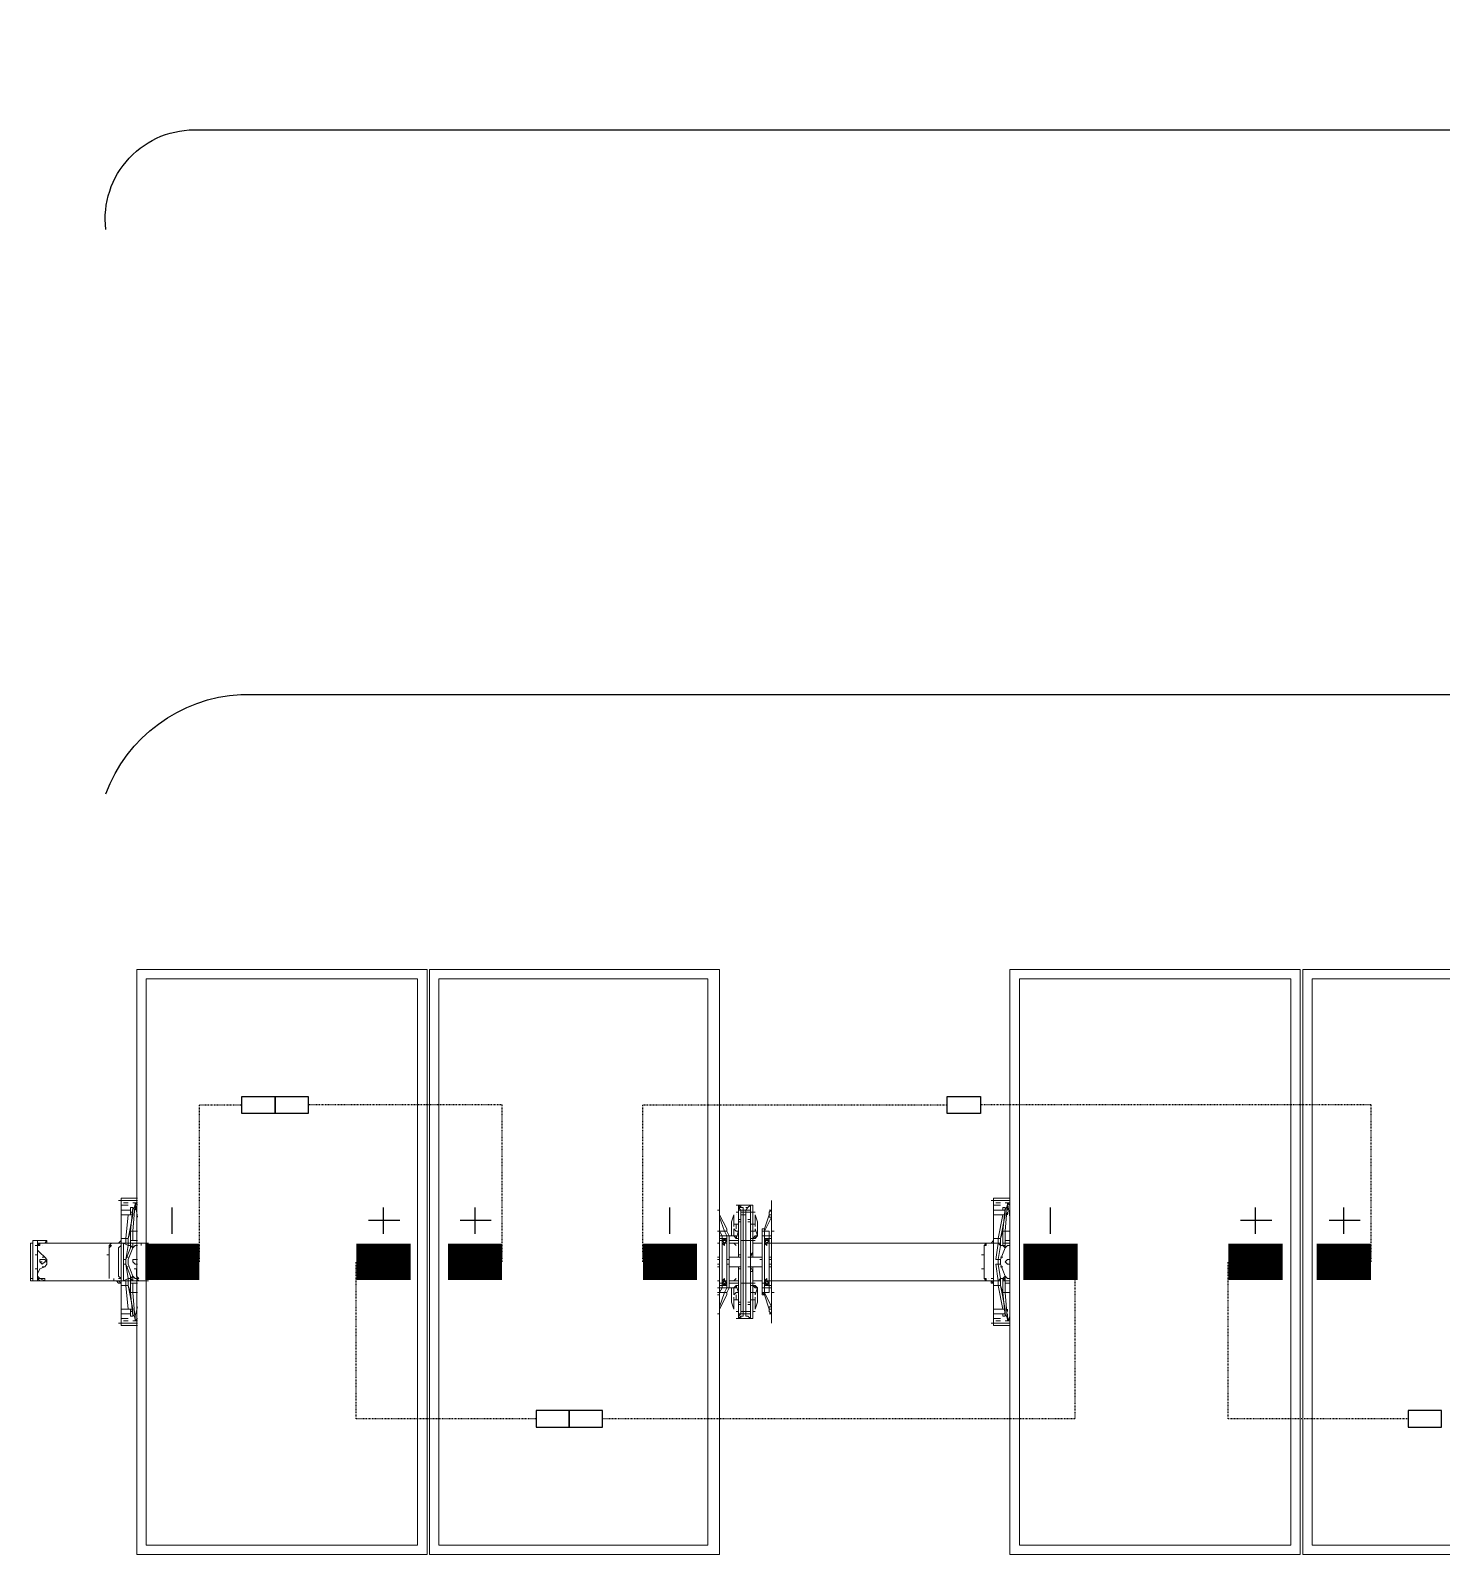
# Model space of a CAD drawing. Header units: feet. Extents: x -13743 to 68376, y -48 to 67763.
# Drawn here: x 2192.8 to 2386.4, y 1080.2 to 1289.3 of the extents above; entities that cross this region are included whole.
import ezdxf

# ---------------------------------------------------------------- set-up
doc = ezdxf.new("R2010")
doc.units = ezdxf.units.FT
doc.header["$MEASUREMENT"] = 0
doc.linetypes.add('HIDDEN', pattern=[0.375, 0.25, -0.125])
for name, color, linetype in [('E-HARN-COMP', 8, 'Continuous'), ('E-TRNK-CABL-NEG', 6, 'HIDDEN'), ('E-TRUNK-CABLE-POS', 6, 'HIDDEN'), ('G-ANNO-TEXT', 1, 'Continuous'), ('Polarity-Text', 7, 'Continuous')]:
    doc.layers.add(name, color=color, linetype=linetype)

# ---------------------------------------------------------------- blocks, each defined once
blk = doc.blocks.new('A$Ccdbb2b2c')
at = {"lineweight": 5}
for points in [[(11.9978, 0.4133), (12.2028, 0.4133), (12.2028, 0), (12.4078, 0), (12.4078, 0.4133), (12.2028, 0.4133), (12.2028, 0), (11.9978, 0)], [(12.6145, 0.4133), (12.6145, 0), (12.4095, 0), (12.4095, 0.4133)], [(13.0245, 0.4133), (13.0245, 0), (12.8195, 0), (12.8195, 0.4133)], [(13.2311, 0.4133), (13.2311, 0), (13.0261, 0), (13.0261, 0.4133)], [(12.4012, 0.4067), (12.2112, 0.4067), (12.2112, 0.0067), (12.4012, 0.0067)], [(12.4162, 0.4067), (12.4162, 0.0067), (12.6078, 0.0067), (12.6078, 0.4067)], [(12.8278, 0.4067), (12.8278, 0.0067), (13.0178, 0.0067), (13.0178, 0.4067)], [(13.0328, 0.4067), (13.0328, 0.0067), (13.2245, 0.0067), (13.2245, 0.4067)], [(12.7878, 0.2283), (12.7828, 0.2383), (12.7845, 0.2383), (12.7845, 0.24), (12.7878, 0.23)], [(12.7961, 0.235), (12.7961, 0.2433)], [(12.8011, 0.2433), (12.7995, 0.2433)], [(12.8061, 0.2417), (12.8078, 0.2417)], [(12.8078, 0.23), (12.8078, 0.2333), (12.8061, 0.2333), (12.8061, 0.2417), (12.8078, 0.2417), (12.8061, 0.2417), (12.8061, 0.2333), (12.8095, 0.2333), (12.8095, 0.24), (12.8095, 0.2333), (12.8061, 0.2333), (12.8078, 0.2333)], [(12.8095, 0.24), (12.8111, 0.235), (12.8111, 0.225), (12.8095, 0.225), (12.8095, 0.2267), (12.8095, 0.225), (12.8111, 0.225), (12.8111, 0.235)], [(12.8211, 0.2433), (12.8195, 0.2433)], [(12.7828, 0.2283), (12.7811, 0.2283), (12.7828, 0.2283), (12.7828, 0.23)], [(12.7878, 0.225), (12.7895, 0.225), (12.7895, 0.2283), (12.7895, 0.23), (12.7878, 0.23), (12.7895, 0.23), (12.7895, 0.2283), (12.7878, 0.2283), (12.7878, 0.225), (12.7845, 0.225), (12.7845, 0.2283), (12.7878, 0.2283), (12.7845, 0.2283), (12.7845, 0.225), (12.7828, 0.225), (12.7828, 0.2233), (12.7828, 0.19), (12.7845, 0.19), (12.7845, 0.1883), (12.7845, 0.185), (12.7878, 0.185), (12.7828, 0.175), (12.7845, 0.175), (12.7845, 0.1733), (12.7878, 0.1833), (12.7878, 0.185), (12.7845, 0.185), (12.7845, 0.1883), (12.7828, 0.1883), (12.7828, 0.1867), (12.7828, 0.1883), (12.7878, 0.1883), (12.7878, 0.185), (12.7828, 0.175), (12.7845, 0.175), (12.7845, 0.1733), (12.7878, 0.1833), (12.7878, 0.185), (12.7878, 0.1883), (12.7845, 0.1883), (12.7845, 0.19), (12.7828, 0.19), (12.7828, 0.1883), (12.7828, 0.19), (12.7828, 0.2233), (12.7845, 0.2233), (12.7845, 0.2217), (12.7861, 0.2217), (12.7878, 0.2217), (12.7861, 0.2217), (12.7878, 0.2217), (12.7861, 0.2217), (12.7878, 0.2217), (12.7861, 0.2217), (12.7878, 0.2217), (12.7861, 0.2217), (12.7861, 0.2233), (12.7878, 0.2217), (12.7878, 0.22), (12.7878, 0.1933), (12.7878, 0.1917), (12.7861, 0.1917), (12.7878, 0.1917), (12.7878, 0.1883), (12.7895, 0.1883), (12.7895, 0.225)], [(12.7961, 0.2283), (12.7961, 0.2233), (12.7978, 0.2233), (12.7961, 0.2233), (12.7945, 0.225), (12.7961, 0.2233), (12.7961, 0.225), (12.7961, 0.2233), (12.7945, 0.2233), (12.7945, 0.225), (12.7928, 0.225), (12.7945, 0.2233), (12.7928, 0.225), (12.7928, 0.235), (12.7928, 0.225), (12.7945, 0.2233), (12.7928, 0.225), (12.7945, 0.23), (12.7945, 0.2283), (12.7961, 0.2283), (12.7978, 0.2283), (12.7961, 0.2283), (12.7945, 0.2283), (12.7945, 0.23), (12.7928, 0.225), (12.7945, 0.225), (12.7945, 0.2233), (12.7961, 0.2233)], [(12.7945, 0.2333), (12.7945, 0.2317)], [(12.7995, 0.235), (12.7978, 0.235)], [(12.8095, 0.23), (12.8095, 0.225), (12.8078, 0.225), (12.8078, 0.2233), (12.8061, 0.2283), (12.8078, 0.2283)], [(12.8078, 0.2283), (12.8061, 0.2283), (12.8078, 0.2233), (12.8078, 0.225), (12.8095, 0.225), (12.8095, 0.23), (12.8078, 0.2283), (12.8061, 0.2283)], [(12.8095, 0.2317), (12.8095, 0.2333)], [(12.8111, 0.225), (12.8111, 0.235)], [(12.8211, 0.2283), (12.8195, 0.2283), (12.8195, 0.23), (12.8195, 0.2283)], [(12.6212, 0.2183), (12.6195, 0.2183)], [(12.6262, 0.22), (12.6295, 0.22), (12.6278, 0.22), (12.6262, 0.2217), (12.6278, 0.22)], [(12.6312, 0.22), (12.6278, 0.22), (12.6295, 0.22)], [(12.7861, 0.2233), (12.7845, 0.2217), (12.7861, 0.22), (12.7878, 0.2217)], [(12.7861, 0.2233), (12.7845, 0.2233), (12.7845, 0.2217), (12.7845, 0.22), (12.7861, 0.22), (12.7878, 0.22), (12.7878, 0.2217), (12.7878, 0.2233)], [(12.7861, 0.2233), (12.7845, 0.2217), (12.7861, 0.22), (12.7878, 0.2217)], [(12.7861, 0.2233), (12.7845, 0.2233), (12.7845, 0.2217), (12.7845, 0.22), (12.7861, 0.22), (12.7878, 0.22), (12.7878, 0.2217), (12.7878, 0.2233)], [(12.7861, 0.22), (12.7845, 0.22), (12.7845, 0.2217), (12.7845, 0.22), (12.7861, 0.22), (12.7861, 0.2183), (12.7878, 0.22), (12.7861, 0.2183)], [(12.7878, 0.2217), (12.7861, 0.2217)], [(12.7961, 0.22), (12.7895, 0.22)], [(12.7961, 0.2217), (12.7945, 0.2217)], [(12.7961, 0.2217), (12.7945, 0.2217)], [(12.8061, 0.2233), (12.8078, 0.2233), (12.8095, 0.225), (12.8078, 0.2233)], [(12.8095, 0.2217), (12.8078, 0.2217), (12.8061, 0.2217), (12.8128, 0.2217)], [(12.8095, 0.2217), (12.8078, 0.2217), (12.8061, 0.2217), (12.8128, 0.2217)], [(12.8128, 0.22), (12.8061, 0.22)], [(12.8095, 0.225), (12.8078, 0.2233), (12.8078, 0.225), (12.8078, 0.2233), (12.8095, 0.225), (12.8078, 0.2233)], [(12.8078, 0.2183), (12.8095, 0.22)], [(12.8161, 0.2233), (12.8145, 0.2217), (12.8161, 0.22), (12.8178, 0.2217)], [(12.8161, 0.2233), (12.8145, 0.2217), (12.8161, 0.22), (12.8178, 0.2217)], [(12.8161, 0.22), (12.8178, 0.22), (12.8178, 0.2217), (12.8178, 0.2233), (12.8161, 0.2233), (12.8145, 0.2233), (12.8145, 0.2217), (12.8145, 0.22)], [(12.8145, 0.22), (12.8145, 0.1933)], [(12.8178, 0.2233), (12.8178, 0.2217), (12.8178, 0.22), (12.8161, 0.2183), (12.8161, 0.22), (12.8161, 0.2183), (12.8178, 0.22), (12.8178, 0.1933), (12.8178, 0.1917), (12.8161, 0.19), (12.8161, 0.1917), (12.8178, 0.1917), (12.8178, 0.19), (12.8195, 0.19), (12.8195, 0.2233)], [(12.8178, 0.2217), (12.8161, 0.2217)], [(12.8178, 0.2217), (12.8161, 0.2217)], [(12.8195, 0.2233), (12.8195, 0.225)], [(12.8211, 0.22), (12.8195, 0.22)], [(13.2372, 0.2183), (13.2355, 0.2183)], [(13.2389, 0.2233), (13.2372, 0.2233), (13.2372, 0.22), (13.2389, 0.22)], [(13.3011, 0.2183), (13.2995, 0.2183), (13.2995, 0.22), (13.2995, 0.2183)], [(12.6245, 0.205), (12.6228, 0.1933), (12.6212, 0.195), (12.6228, 0.205)], [(12.7845, 0.21), (12.7828, 0.21)], [(12.7845, 0.2083), (12.7828, 0.2083)], [(12.7845, 0.205), (12.7828, 0.205)], [(12.7995, 0.21), (12.7978, 0.21), (12.7978, 0.2117), (12.7978, 0.21), (12.7995, 0.21), (12.7978, 0.21), (12.7995, 0.21), (12.7978, 0.21), (12.7995, 0.21), (12.7978, 0.21), (12.7995, 0.21), (12.7978, 0.21), (12.7995, 0.21), (12.7978, 0.21)], [(12.8061, 0.21), (12.8045, 0.21)], [(12.8078, 0.21), (12.8061, 0.21)], [(12.8078, 0.21), (12.8061, 0.21)], [(12.8211, 0.21), (12.8195, 0.21)], [(12.8211, 0.2083), (12.8195, 0.2083)], [(12.8211, 0.205), (12.8195, 0.205)], [(13.2405, 0.205), (13.2405, 0.1933), (13.2372, 0.195), (13.2389, 0.205)], [(13.2995, 0.2067), (13.2995, 0.2083), (13.2961, 0.2083), (13.2945, 0.2067), (13.2961, 0.2067), (13.2978, 0.205)], [(13.2995, 0.2067), (13.2978, 0.2067)], [(12.7845, 0.2033), (12.7828, 0.2033)], [(12.7961, 0.2), (12.7978, 0.2), (12.7978, 0.2017), (12.7978, 0.2), (12.7961, 0.2), (12.7978, 0.2033), (12.7895, 0.2033), (12.7978, 0.2033)], [(12.7961, 0.2), (12.7961, 0.2033), (12.7978, 0.2033), (12.7961, 0.2033), (12.7961, 0.2), (12.7961, 0.1783), (12.7961, 0.17), (12.7961, 0.1783)], [(12.7995, 0.2033), (12.7978, 0.2033), (12.7995, 0.2033), (12.7978, 0.2033), (12.7995, 0.2033), (12.7978, 0.2033), (12.7995, 0.2033), (12.7978, 0.2033), (12.7978, 0.1767), (12.7995, 0.1767), (12.7978, 0.1767), (12.7978, 0.2017), (12.7978, 0.2033)], [(12.7995, 0.2033), (12.7978, 0.2033)], [(12.7995, 0.2033), (12.7978, 0.2033)], [(12.8061, 0.2), (12.8061, 0.2033)], [(12.8095, 0.1933), (12.8078, 0.195)], [(12.8161, 0.1933), (12.8161, 0.195), (12.8178, 0.1933), (12.8161, 0.195), (12.8161, 0.1933), (12.8145, 0.1933), (12.8145, 0.1917), (12.8145, 0.1933)], [(12.8211, 0.2033), (12.8195, 0.2033)], [(12.6295, 0.1933), (12.6262, 0.1933), (12.6278, 0.1933), (12.6295, 0.1933), (12.6278, 0.1933)], [(12.7811, 0.185), (12.7828, 0.185), (12.7828, 0.1833), (12.7828, 0.185)], [(12.7861, 0.1933), (12.7845, 0.1933), (12.7845, 0.1917), (12.7845, 0.19), (12.7861, 0.19), (12.7878, 0.19), (12.7878, 0.1917), (12.7878, 0.1933)], [(12.7861, 0.1933), (12.7845, 0.1917), (12.7861, 0.19), (12.7878, 0.1917)], [(12.7861, 0.1933), (12.7845, 0.1917), (12.7861, 0.19), (12.7878, 0.1917)], [(12.7861, 0.1933), (12.7845, 0.1933), (12.7845, 0.1917), (12.7845, 0.19), (12.7861, 0.19), (12.7878, 0.19), (12.7878, 0.1917), (12.7878, 0.1933)], [(12.7878, 0.1917), (12.7861, 0.1917)], [(12.7878, 0.1917), (12.7861, 0.1917)], [(12.7895, 0.1933), (12.7961, 0.1933)], [(12.7945, 0.1833), (12.7928, 0.1883), (12.7945, 0.1883), (12.7945, 0.19), (12.7961, 0.19), (12.7961, 0.185), (12.7945, 0.185)], [(12.7978, 0.185), (12.7961, 0.185), (12.7961, 0.19), (12.7945, 0.19), (12.7945, 0.1883), (12.7928, 0.1883), (12.7945, 0.1833), (12.7945, 0.185), (12.7961, 0.185)], [(12.7945, 0.1817), (12.7945, 0.18), (12.7945, 0.1733), (12.7928, 0.1783), (12.7928, 0.1883), (12.7928, 0.1867), (12.7928, 0.1883), (12.7928, 0.1783), (12.7945, 0.1733), (12.7945, 0.18), (12.7961, 0.18), (12.7961, 0.1833), (12.7961, 0.18), (12.7961, 0.1717), (12.7945, 0.1717), (12.7961, 0.1717), (12.7961, 0.18), (12.7945, 0.18)], [(12.7961, 0.1917), (12.7945, 0.1917)], [(12.7945, 0.1883), (12.7961, 0.19), (12.7961, 0.1883), (12.7961, 0.19)], [(12.7978, 0.1917), (12.7961, 0.1917)], [(12.7978, 0.19), (12.7961, 0.19)], [(12.8011, 0.1717), (12.8011, 0.1917), (12.7978, 0.1917), (12.7978, 0.1717)], [(12.8061, 0.1933), (12.8128, 0.1933)], [(12.8095, 0.1917), (12.8128, 0.1917), (12.8061, 0.1917), (12.8078, 0.1917)], [(12.8061, 0.1917), (12.8078, 0.1917), (12.8095, 0.1917), (12.8128, 0.1917)], [(12.8095, 0.1833), (12.8078, 0.185), (12.8061, 0.185), (12.8078, 0.19), (12.8061, 0.19), (12.8078, 0.19), (12.8061, 0.185), (12.8078, 0.185), (12.8061, 0.185), (12.8078, 0.185), (12.8095, 0.1833), (12.8095, 0.1883), (12.8078, 0.1883), (12.8078, 0.19), (12.8095, 0.1883), (12.8078, 0.19), (12.8078, 0.1883), (12.8095, 0.1883), (12.8078, 0.19), (12.8095, 0.1883), (12.8078, 0.19), (12.8095, 0.1883)], [(12.8095, 0.1733), (12.8111, 0.1783), (12.8111, 0.1883), (12.8128, 0.1883), (12.8111, 0.1883), (12.8111, 0.1783), (12.8095, 0.1733), (12.8095, 0.18), (12.8061, 0.18), (12.8078, 0.18), (12.8078, 0.1833), (12.8078, 0.18), (12.8061, 0.18), (12.8095, 0.18), (12.8095, 0.1817), (12.8095, 0.18)], [(12.8095, 0.1917), (12.8078, 0.1917)], [(12.8078, 0.1883), (12.8078, 0.19)], [(12.8095, 0.1867), (12.8095, 0.1883), (12.8111, 0.1883), (12.8111, 0.1783), (12.8111, 0.1883), (12.8095, 0.1883)], [(12.8161, 0.1933), (12.8145, 0.1917), (12.8161, 0.19), (12.8178, 0.1917)], [(12.8161, 0.19), (12.8178, 0.19), (12.8178, 0.1917), (12.8178, 0.1933), (12.8161, 0.1933), (12.8145, 0.1933), (12.8145, 0.1917), (12.8145, 0.19)], [(12.8161, 0.19), (12.8178, 0.19), (12.8178, 0.1917), (12.8178, 0.1933), (12.8161, 0.1933), (12.8145, 0.1933), (12.8145, 0.1917), (12.8145, 0.19)], [(12.8161, 0.1933), (12.8145, 0.1917), (12.8161, 0.19), (12.8178, 0.1917)], [(12.8178, 0.1917), (12.8161, 0.1917)], [(12.8211, 0.1933), (12.8195, 0.1933)], [(12.8195, 0.1883), (12.8195, 0.19), (12.8195, 0.1883), (12.8211, 0.1883)], [(12.7978, 0.18), (12.7961, 0.18)], [(12.7961, 0.17), (12.7961, 0.1783)], [(12.7995, 0.1783), (12.7978, 0.1783)], [(12.8061, 0.18), (12.8061, 0.1717), (12.8078, 0.1717), (12.8061, 0.1717)], [(12.7978, 0.1683), (12.7978, 0.1667), (12.7961, 0.1667), (12.7961, 0.1683), (12.7961, 0.17), (12.7961, 0.1683), (12.7961, 0.1667), (12.7978, 0.1667), (12.7978, 0.1683), (12.7978, 0.1717)], [(12.8011, 0.1683), (12.7995, 0.1683)], [(12.8011, 0.1683), (12.7995, 0.1683)], [(12.8028, 0.1683), (12.8045, 0.1683)], [(12.8061, 0.17), (12.8045, 0.17)]]:
    blk.add_lwpolyline(points, close=True, dxfattribs=at)
for points in [[(12.6145, 0.25), (12.6262, 0.25), (12.6262, 0.2517), (12.6145, 0.2517)], [(12.6145, 0.2467), (12.6162, 0.2483), (12.6178, 0.2483)], [(12.6145, 0.2483), (12.6162, 0.2483), (12.6178, 0.2283), (12.6195, 0.2283), (12.6178, 0.245)], [(12.6145, 0.2383), (12.6162, 0.2483)], [(12.6195, 0.2433), (12.6178, 0.2433), (12.6178, 0.2417), (12.6178, 0.245), (12.6195, 0.245), (12.6195, 0.2433), (12.6262, 0.2433), (12.6262, 0.25), (12.6278, 0.25)], [(12.6245, 0.2483), (12.6212, 0.2483)], [(12.7828, 0.25), (12.7828, 0.2433), (12.7845, 0.2433), (12.7828, 0.2433), (12.7845, 0.2417), (12.7845, 0.24), (12.7828, 0.24), (12.7845, 0.24), (12.7845, 0.2417), (12.7828, 0.2433), (12.7828, 0.25), (12.7828, 0.1633), (12.7828, 0.17), (12.7845, 0.1717), (12.7845, 0.1733), (12.7828, 0.1733), (12.7845, 0.1733), (12.7845, 0.1717), (12.7828, 0.17), (12.7845, 0.17), (12.7828, 0.17), (12.7828, 0.1633)], [(12.8178, 0.2217), (12.8178, 0.2233), (12.8178, 0.225), (12.8145, 0.225), (12.8161, 0.2283), (12.8195, 0.2283), (12.8178, 0.225), (12.8195, 0.225), (12.8195, 0.2267), (12.8195, 0.225), (12.8178, 0.225), (12.8195, 0.2283), (12.8161, 0.2283), (12.8195, 0.2383), (12.8195, 0.24), (12.8195, 0.2417), (12.8195, 0.2433), (12.8195, 0.25), (12.8195, 0.2417), (12.8195, 0.24), (12.8145, 0.23), (12.8145, 0.2283), (12.8161, 0.2283), (12.8145, 0.2283), (12.8145, 0.23), (12.8195, 0.24), (12.8195, 0.2383), (12.8161, 0.2283), (12.8145, 0.2283), (12.8145, 0.23), (12.8145, 0.2283), (12.8128, 0.225), (12.8145, 0.225), (12.8145, 0.2217), (12.8145, 0.225), (12.8128, 0.225), (12.8128, 0.1883), (12.8145, 0.1883), (12.8128, 0.1883), (12.8145, 0.185), (12.8128, 0.1883), (12.8145, 0.1883), (12.8128, 0.1883), (12.8128, 0.225), (12.8111, 0.225), (12.8128, 0.225), (12.8145, 0.225), (12.8128, 0.225), (12.8145, 0.2283), (12.8161, 0.2283), (12.8145, 0.225), (12.8178, 0.225), (12.8178, 0.2233), (12.8195, 0.2233), (12.8195, 0.19), (12.8178, 0.19), (12.8178, 0.1883), (12.8195, 0.1883), (12.8195, 0.1867), (12.8195, 0.1883), (12.8178, 0.1883), (12.8178, 0.19), (12.8178, 0.1917), (12.8195, 0.1917), (12.8178, 0.1917), (12.8178, 0.1933), (12.8178, 0.22), (12.8178, 0.2217), (12.8195, 0.2217)], [(12.8195, 0.1633), (12.8195, 0.17), (12.8211, 0.17), (12.8195, 0.17), (12.8195, 0.1717), (12.8195, 0.1733), (12.8195, 0.175), (12.8161, 0.185), (12.8195, 0.185), (12.8178, 0.1883), (12.8145, 0.1883), (12.8161, 0.185), (12.8145, 0.185), (12.8145, 0.1833), (12.8195, 0.1733), (12.8145, 0.1833), (12.8145, 0.185), (12.8161, 0.185), (12.8145, 0.185), (12.8145, 0.1833), (12.8145, 0.185), (12.8161, 0.185), (12.8145, 0.1883), (12.8178, 0.1883), (12.8195, 0.185), (12.8161, 0.185), (12.8195, 0.175), (12.8195, 0.1733), (12.8195, 0.1717), (12.8195, 0.17), (12.8195, 0.1633), (12.8195, 0.25)], [(13.2305, 0.25), (13.2422, 0.25), (13.2422, 0.2517), (13.2305, 0.2517)], [(13.2305, 0.2467), (13.2322, 0.2483), (13.2339, 0.2483)], [(13.2305, 0.2483), (13.2322, 0.2483), (13.2339, 0.2283), (13.2355, 0.2283), (13.2339, 0.245)], [(13.2305, 0.2383), (13.2322, 0.2483)], [(13.2355, 0.24), (13.2355, 0.2433), (13.2355, 0.2417), (13.2339, 0.2417), (13.2339, 0.245), (13.2355, 0.245), (13.2355, 0.2433), (13.2422, 0.2433), (13.2422, 0.25), (13.2439, 0.25)], [(13.2405, 0.2483), (13.2372, 0.2483)], [(12.6262, 0.2433), (12.6262, 0.24), (12.6195, 0.24), (12.6178, 0.24), (12.6178, 0.2433), (12.6162, 0.2467), (12.6162, 0.2433)], [(12.6162, 0.24), (12.6162, 0.2417)], [(12.6178, 0.24), (12.6212, 0.2233), (12.6228, 0.2233), (12.6195, 0.24)], [(12.6262, 0.24), (12.6262, 0.2233), (12.6228, 0.2233), (12.6228, 0.22), (12.6212, 0.22), (12.6212, 0.2233), (12.6228, 0.2233), (12.6212, 0.2233), (12.6195, 0.2283), (12.6195, 0.2183), (12.6212, 0.2183), (12.6228, 0.2083), (12.6212, 0.2083), (12.6212, 0.205), (12.6228, 0.205), (12.6228, 0.2083), (12.6245, 0.2083), (12.6228, 0.22)], [(12.6228, 0.2467), (12.6212, 0.2467), (12.6245, 0.2467), (12.6262, 0.2467)], [(12.7828, 0.2383), (12.7845, 0.2383), (12.7845, 0.24), (12.7878, 0.23), (12.7878, 0.2283), (12.7878, 0.225), (12.7845, 0.225), (12.7828, 0.225), (12.7828, 0.2267), (12.7828, 0.225), (12.7828, 0.2233), (12.7845, 0.2233), (12.7845, 0.225), (12.7845, 0.2233)], [(12.7861, 0.1917), (12.7845, 0.1917), (12.7845, 0.1933), (12.7861, 0.1933), (12.7861, 0.195), (12.7878, 0.1933), (12.7878, 0.22), (12.7878, 0.2217), (12.7861, 0.2233), (12.7861, 0.2217), (12.7878, 0.2217), (12.7878, 0.225), (12.7895, 0.225), (12.7895, 0.2283), (12.7878, 0.2283), (12.7828, 0.2383)], [(12.7845, 0.2433), (12.7845, 0.2433)], [(12.7845, 0.2433), (12.7845, 0.2433)], [(12.7845, 0.24), (12.7845, 0.24)], [(12.7845, 0.24), (12.7845, 0.24)], [(12.7978, 0.21), (12.7961, 0.21), (12.7978, 0.21), (12.7995, 0.21), (12.7978, 0.21), (12.7961, 0.21), (12.7961, 0.2133), (12.7978, 0.21), (12.7895, 0.21), (12.7978, 0.21), (12.7961, 0.2133), (12.7961, 0.235), (12.7961, 0.2433), (12.7961, 0.235), (12.7961, 0.2133), (12.7978, 0.2117), (12.7978, 0.2367), (12.7995, 0.2367), (12.7978, 0.2367), (12.7978, 0.2117), (12.7961, 0.2133), (12.7961, 0.21)], [(12.7978, 0.2433), (12.7995, 0.2433), (12.8011, 0.2433), (12.7995, 0.2433), (12.7978, 0.2433), (12.7995, 0.2433), (12.7978, 0.2433), (12.7995, 0.2433), (12.7978, 0.2433), (12.7978, 0.2417), (12.7961, 0.2417), (12.7945, 0.2417), (12.7961, 0.2417), (12.7961, 0.2333), (12.7945, 0.2333), (12.7945, 0.24), (12.7928, 0.235), (12.7928, 0.225), (12.7928, 0.2267), (12.7928, 0.225), (12.7928, 0.235), (12.7945, 0.24), (12.7945, 0.2333), (12.7961, 0.2333), (12.7978, 0.2333), (12.7961, 0.2333), (12.7961, 0.23), (12.7961, 0.2333), (12.7961, 0.2417), (12.7978, 0.2417), (12.7978, 0.245), (12.7978, 0.2467), (12.7961, 0.2467), (12.7961, 0.245), (12.7961, 0.2433), (12.7961, 0.245), (12.7961, 0.2467), (12.7978, 0.2467), (12.7978, 0.245), (12.7978, 0.2433), (12.7978, 0.245), (12.7978, 0.2467), (12.8045, 0.2467), (12.8045, 0.245), (12.8028, 0.245), (12.8045, 0.245), (12.8028, 0.245), (12.8028, 0.2433), (12.8045, 0.2433), (12.8061, 0.2433), (12.8045, 0.2433), (12.8061, 0.2433), (12.8061, 0.235), (12.8061, 0.2133), (12.8061, 0.21), (12.8061, 0.2133), (12.8061, 0.2117), (12.8045, 0.2117), (12.8045, 0.21), (12.8128, 0.21), (12.8045, 0.21), (12.8061, 0.21), (12.8078, 0.21), (12.8061, 0.21), (12.8061, 0.2133), (12.8061, 0.2117), (12.8045, 0.2117), (12.8045, 0.2367), (12.8061, 0.2367), (12.8045, 0.2367), (12.8045, 0.21), (12.8061, 0.21), (12.8078, 0.21), (12.8061, 0.21), (12.8078, 0.21), (12.8061, 0.21), (12.8061, 0.2133), (12.8061, 0.235), (12.8045, 0.235), (12.8061, 0.235), (12.8061, 0.2433), (12.8045, 0.2433), (12.8028, 0.2433), (12.8011, 0.2433), (12.7995, 0.245), (12.8011, 0.245), (12.7995, 0.245), (12.8011, 0.2433), (12.8011, 0.2417), (12.8028, 0.2417), (12.8028, 0.2217), (12.8011, 0.2217), (12.8011, 0.1917), (12.8028, 0.1917), (12.8011, 0.1917), (12.7978, 0.1917), (12.7978, 0.2217), (12.7961, 0.2217), (12.7978, 0.2217), (12.7961, 0.2217), (12.7978, 0.2217), (12.7961, 0.2217), (12.7978, 0.2217), (12.7978, 0.2417), (12.8011, 0.2417), (12.8011, 0.2217)], [(12.8061, 0.2433), (12.8045, 0.2433), (12.8061, 0.2433), (12.8061, 0.245), (12.8045, 0.245), (12.8061, 0.2467), (12.8045, 0.2467), (12.7978, 0.2467), (12.7995, 0.2467)], [(12.8061, 0.2433), (12.8061, 0.245), (12.8061, 0.2433), (12.8045, 0.2433), (12.8028, 0.2433), (12.8028, 0.2417), (12.8028, 0.2217), (12.8011, 0.2217), (12.8011, 0.24), (12.8011, 0.2433), (12.8028, 0.2433), (12.8045, 0.2433), (12.8028, 0.2433), (12.8011, 0.2433), (12.8028, 0.2433), (12.8045, 0.2433), (12.8061, 0.2433), (12.8045, 0.2433), (12.8061, 0.2433), (12.8061, 0.235), (12.8061, 0.2433), (12.8061, 0.245), (12.8061, 0.2467), (12.8045, 0.245), (12.8028, 0.245), (12.8028, 0.2417), (12.8011, 0.2417), (12.8011, 0.2433), (12.7995, 0.245), (12.8011, 0.245), (12.7995, 0.245), (12.7978, 0.2467), (12.7995, 0.2467), (12.7978, 0.2467), (12.7995, 0.2467), (12.7978, 0.2467), (12.7995, 0.245), (12.8011, 0.2433), (12.8028, 0.2433), (12.8011, 0.2433), (12.8028, 0.2433), (12.8028, 0.245), (12.8045, 0.245), (12.8028, 0.245), (12.8045, 0.245), (12.8045, 0.2467), (12.8061, 0.2467), (12.8045, 0.245), (12.8061, 0.245), (12.8045, 0.2433), (12.8045, 0.2417), (12.8045, 0.2433), (12.8061, 0.245), (12.8061, 0.2467), (12.8078, 0.2467), (12.8061, 0.2467), (12.8045, 0.245), (12.8028, 0.245), (12.8028, 0.2433)], [(12.7978, 0.2467), (12.7978, 0.2467)], [(12.7978, 0.2467), (12.7978, 0.245), (12.7978, 0.2433), (12.7995, 0.2433)], [(12.7978, 0.2467), (12.7978, 0.2467)], [(12.8011, 0.2433), (12.8011, 0.24), (12.8028, 0.24), (12.8011, 0.24), (12.8011, 0.2217), (12.7978, 0.2217), (12.7978, 0.2417), (12.8011, 0.2417), (12.8011, 0.2217), (12.8028, 0.2217), (12.8045, 0.2217), (12.8045, 0.1917), (12.8045, 0.1717), (12.8028, 0.1717), (12.8028, 0.1917), (12.8028, 0.1717), (12.8045, 0.1717), (12.8045, 0.1917), (12.8028, 0.1917), (12.8028, 0.2217)], [(12.7995, 0.245), (12.8011, 0.245)], [(12.7995, 0.245), (12.8011, 0.245)], [(12.8045, 0.2217), (12.8045, 0.2417), (12.8028, 0.2417)], [(12.8045, 0.2217), (12.8045, 0.2417), (12.8028, 0.2417)], [(12.8028, 0.24), (12.8045, 0.24)], [(12.8028, 0.24), (12.8045, 0.24)], [(12.8045, 0.2467), (12.8045, 0.2467)], [(12.8045, 0.2467), (12.8045, 0.2467)], [(12.8078, 0.24), (12.8078, 0.24)], [(12.8078, 0.24), (12.8078, 0.24)], [(12.8195, 0.2433), (12.8195, 0.2433)], [(12.8195, 0.24), (12.8195, 0.24)], [(12.8195, 0.24), (12.8195, 0.24)], [(13.2339, 0.2433), (13.2322, 0.2467), (13.2322, 0.2433)], [(13.2339, 0.2417), (13.2339, 0.24), (13.2372, 0.24), (13.2422, 0.24), (13.2422, 0.2433)], [(13.2339, 0.24), (13.2372, 0.2233), (13.2389, 0.2233), (13.2372, 0.24)], [(13.2422, 0.24), (13.2422, 0.2233), (13.2389, 0.2233), (13.2372, 0.2233), (13.2355, 0.2283), (13.2355, 0.2183), (13.2372, 0.2183), (13.2389, 0.2083), (13.2405, 0.2083)], [(13.2389, 0.2467), (13.2372, 0.2467), (13.2405, 0.2467), (13.2422, 0.2467)], [(12.6145, 0.2283), (12.6178, 0.2283), (12.6178, 0.2183), (12.6195, 0.2183), (12.6178, 0.2167), (12.6212, 0.2083), (12.6212, 0.205), (12.6178, 0.1967), (12.6195, 0.195), (12.6212, 0.195)], [(12.7945, 0.235), (12.7945, 0.235)], [(12.7945, 0.235), (12.7945, 0.235)], [(12.8095, 0.235), (12.8095, 0.235)], [(12.8095, 0.235), (12.8095, 0.235)], [(13.2355, 0.2167), (13.2355, 0.2183), (13.2355, 0.2217), (13.2339, 0.2217), (13.2339, 0.2283), (13.2305, 0.2283)], [(12.6178, 0.2217), (12.6145, 0.2217)], [(12.6145, 0.22), (12.6178, 0.22), (12.6195, 0.22)], [(12.6178, 0.1967), (12.6178, 0.195), (12.6195, 0.195), (12.6178, 0.195), (12.6195, 0.195), (12.6178, 0.1933), (12.6178, 0.1967), (12.6212, 0.205), (12.6212, 0.2083), (12.6178, 0.2167), (12.6178, 0.2183), (12.6195, 0.2183), (12.6178, 0.2183), (12.6178, 0.2167), (12.6162, 0.2183), (12.6145, 0.2183)], [(12.6178, 0.22), (12.6178, 0.2167)], [(12.6195, 0.2183), (12.6178, 0.2183), (12.6195, 0.2183)], [(12.6212, 0.22), (12.6212, 0.2183), (12.6228, 0.22), (12.6262, 0.22), (12.6262, 0.2233)], [(12.6278, 0.195), (12.6262, 0.195), (12.6262, 0.2183), (12.6262, 0.22), (12.6262, 0.2217)], [(12.7845, 0.22), (12.7845, 0.1933), (12.7828, 0.1933), (12.6328, 0.1933), (12.6278, 0.1933), (12.6295, 0.1933), (12.6312, 0.1933), (12.6295, 0.1933), (12.6278, 0.1933), (12.6262, 0.1917), (12.6278, 0.1917), (12.6278, 0.1933), (12.6312, 0.1933)], [(12.6262, 0.2183), (12.6262, 0.1933), (12.6262, 0.19)], [(12.7845, 0.1933), (12.7845, 0.22), (12.7828, 0.22), (12.6312, 0.22), (12.6295, 0.22), (12.6312, 0.22), (12.6328, 0.2183), (12.6328, 0.2167), (12.6328, 0.2183), (12.6312, 0.2183), (12.6328, 0.2183), (12.6312, 0.2183), (12.6312, 0.22), (12.6295, 0.22), (12.6278, 0.22), (12.6328, 0.22)], [(12.6295, 0.22), (12.6278, 0.22)], [(12.6295, 0.2183), (12.6295, 0.2183)], [(12.6328, 0.2117), (12.6328, 0.2167), (12.6328, 0.1967), (12.6328, 0.195), (12.6312, 0.1933), (12.6295, 0.1933), (12.6312, 0.1933), (12.6312, 0.195), (12.6328, 0.195)], [(12.7845, 0.2233), (12.7845, 0.2217), (12.7861, 0.2217), (12.7878, 0.2217), (12.7878, 0.225), (12.7895, 0.225), (12.7895, 0.1883), (12.7878, 0.1883), (12.7895, 0.1883), (12.7895, 0.185), (12.7878, 0.1833), (12.7895, 0.1833), (12.7895, 0.185), (12.7878, 0.185)], [(12.7861, 0.2217), (12.7878, 0.2217)], [(12.7861, 0.2217), (12.7878, 0.2217)], [(12.7861, 0.2217), (12.7878, 0.2217)], [(12.7861, 0.2217), (12.7878, 0.2217)], [(12.7861, 0.2217), (12.7878, 0.2217)], [(12.7861, 0.2217), (12.7878, 0.2217)], [(12.7878, 0.225), (12.7878, 0.225)], [(12.7878, 0.225), (12.7878, 0.225)], [(12.7895, 0.225), (12.7895, 0.225)], [(12.7895, 0.225), (12.7895, 0.225)], [(12.7978, 0.1917), (12.7978, 0.2217), (12.8011, 0.2217), (12.8011, 0.1917), (12.8011, 0.1717), (12.8011, 0.17), (12.7995, 0.17), (12.7978, 0.17), (12.7995, 0.17), (12.8011, 0.17)], [(12.8011, 0.1917), (12.8011, 0.2217), (12.8011, 0.1917)], [(12.8028, 0.2217), (12.8028, 0.1917), (12.8045, 0.1917)], [(12.8028, 0.2217), (12.8045, 0.2217), (12.8045, 0.1917)], [(12.8078, 0.2217), (12.8095, 0.2217)], [(12.8128, 0.225), (12.8128, 0.225)], [(12.8128, 0.225), (12.8128, 0.225)], [(12.8145, 0.225), (12.8145, 0.225)], [(12.8145, 0.225), (12.8145, 0.225)], [(12.8145, 0.2217), (12.8145, 0.22), (12.8161, 0.22), (12.8178, 0.22), (12.8178, 0.2217), (12.8178, 0.2233), (12.8161, 0.2233), (12.8145, 0.2233), (12.8145, 0.2217), (12.8145, 0.22), (12.8161, 0.22)], [(12.8161, 0.2217), (12.8145, 0.2217)], [(12.8145, 0.2217), (12.8145, 0.22), (12.8161, 0.22)], [(12.8161, 0.2217), (12.8145, 0.2217)], [(12.8178, 0.2217), (12.8161, 0.2233), (12.8161, 0.2217)], [(12.8161, 0.2217), (12.8161, 0.2233), (12.8178, 0.2217)], [(12.8161, 0.2217), (12.8178, 0.2217)], [(12.8161, 0.2217), (12.8178, 0.2217)], [(12.8161, 0.2217), (12.8178, 0.2217)], [(12.8161, 0.2217), (12.8178, 0.2217)], [(12.8161, 0.2217), (12.8178, 0.2217)], [(12.8161, 0.2217), (12.8178, 0.2217)], [(12.8161, 0.2217), (12.8178, 0.2217)], [(12.8161, 0.2217), (12.8178, 0.2217)], [(12.8161, 0.2217), (12.8178, 0.2217)], [(12.8161, 0.2217), (12.8178, 0.2217)], [(12.8161, 0.2217), (12.8178, 0.2217)], [(12.8161, 0.2217), (12.8178, 0.2217)], [(12.8161, 0.2217), (12.8178, 0.2217)], [(12.8161, 0.2217), (12.8178, 0.2217)], [(13.2279, 0.2183), (13.2279, 0.22), (13.2262, 0.22), (13.2279, 0.22), (13.2262, 0.22), (13.2279, 0.22), (13.2262, 0.22), (13.2229, 0.22), (13.2778, 0.22), (13.2961, 0.22), (13.2995, 0.22), (13.2978, 0.22), (13.2961, 0.22), (13.2978, 0.22), (13.2961, 0.22), (13.2945, 0.22), (13.2945, 0.2217), (13.2995, 0.2217), (13.3045, 0.2217), (13.3011, 0.2217), (13.3011, 0.215), (13.2995, 0.2133), (13.2961, 0.21)], [(13.2339, 0.2217), (13.2305, 0.2217)], [(13.2355, 0.22), (13.2339, 0.22), (13.2305, 0.22)], [(13.2389, 0.2083), (13.2389, 0.205), (13.2389, 0.2083), (13.2355, 0.2167), (13.2355, 0.2183), (13.2339, 0.2167), (13.2322, 0.2183), (13.2305, 0.2183)], [(13.2339, 0.22), (13.2339, 0.2167), (13.2372, 0.2083), (13.2372, 0.205), (13.2339, 0.1967), (13.2339, 0.1933), (13.2355, 0.195), (13.2372, 0.195), (13.2355, 0.195), (13.2355, 0.1967), (13.2389, 0.205)], [(13.2355, 0.2183), (13.2372, 0.2183)], [(13.2355, 0.2183), (13.2372, 0.2183)], [(13.2372, 0.22), (13.2372, 0.2183), (13.2405, 0.22), (13.2389, 0.22), (13.2422, 0.22), (13.2422, 0.2233)], [(13.2405, 0.205), (13.2405, 0.2083), (13.2405, 0.22)], [(13.2489, 0.22), (13.2439, 0.22), (13.2422, 0.2217), (13.2439, 0.22), (13.2455, 0.22), (13.2489, 0.22), (13.2505, 0.2183), (13.2505, 0.2167), (13.2489, 0.2183), (13.2505, 0.2183), (13.2489, 0.2183)], [(13.2472, 0.22), (13.2455, 0.22), (13.2472, 0.22), (13.2455, 0.22), (13.2422, 0.22), (13.2422, 0.2217)], [(13.2422, 0.22), (13.2422, 0.2183), (13.2422, 0.1933)], [(13.2422, 0.2183), (13.2439, 0.2167), (13.2439, 0.1967), (13.2422, 0.195), (13.2439, 0.195)], [(13.2505, 0.195), (13.2505, 0.1967), (13.2505, 0.2167), (13.2505, 0.2117)], [(13.3011, 0.22), (13.2895, 0.22)], [(13.3028, 0.2183), (13.3011, 0.2183), (13.2995, 0.22), (13.2961, 0.22), (13.2945, 0.2217), (13.2961, 0.2217)], [(13.2961, 0.22), (13.2978, 0.22), (13.2961, 0.22)], [(13.2961, 0.22), (13.2978, 0.22)], [(13.2978, 0.2183), (13.2978, 0.2183)], [(13.3011, 0.195), (13.3011, 0.1967), (13.3011, 0.2167), (13.3011, 0.2117)], [(13.3045, 0.1933), (13.3061, 0.1933), (13.3061, 0.22), (13.3045, 0.22), (13.3061, 0.22), (13.3061, 0.195), (13.3045, 0.195)], [(12.6145, 0.205), (12.6162, 0.205), (12.6178, 0.2067), (12.6162, 0.2083), (12.6145, 0.2083)], [(12.6195, 0.21), (12.6212, 0.21)], [(12.6328, 0.2017), (12.6328, 0.2117), (12.6345, 0.2117)], [(12.7911, 0.2083), (12.7895, 0.2083), (12.7895, 0.205), (12.7895, 0.2083)], [(12.8145, 0.205), (12.8128, 0.205), (12.8128, 0.2083), (12.8145, 0.2083)], [(12.8128, 0.205), (12.8128, 0.2083)], [(13.2305, 0.205), (13.2322, 0.205), (13.2339, 0.2067), (13.2339, 0.2083), (13.2322, 0.2083), (13.2305, 0.2083)], [(13.2372, 0.21), (13.2389, 0.21)], [(13.2505, 0.2017), (13.2505, 0.2117), (13.2522, 0.2117)], [(13.2978, 0.21), (13.2961, 0.21), (13.2945, 0.2083), (13.2945, 0.2067), (13.2945, 0.205), (13.2961, 0.2033)], [(13.2961, 0.2067), (13.2961, 0.2067)], [(13.2995, 0.2067), (13.2995, 0.2067)], [(13.3011, 0.2017), (13.3011, 0.2117), (13.3028, 0.2117)], [(12.6145, 0.185), (12.6178, 0.185), (12.6178, 0.195), (12.6195, 0.195), (12.6178, 0.195), (12.6178, 0.1967), (12.6162, 0.195), (12.6145, 0.195)], [(12.6212, 0.1933), (12.6212, 0.195), (12.6195, 0.195), (12.6195, 0.185), (12.6178, 0.185), (12.6162, 0.165), (12.6145, 0.165)], [(12.6212, 0.2033), (12.6195, 0.2033)], [(12.6295, 0.195), (12.6295, 0.195)], [(12.6312, 0.195), (12.6328, 0.195), (12.6328, 0.1967), (12.6328, 0.2017), (12.6345, 0.2017)], [(12.7878, 0.1933), (12.7861, 0.195), (12.7861, 0.1933)], [(12.7961, 0.2033), (12.7978, 0.2033)], [(12.7961, 0.2033), (12.7978, 0.2033)], [(12.7978, 0.2033), (12.7995, 0.2033)], [(12.7978, 0.2033), (12.7995, 0.2033)], [(12.8011, 0.1683), (12.7995, 0.1683), (12.8011, 0.1683), (12.8011, 0.1717), (12.8028, 0.1717), (12.8028, 0.1683), (12.8045, 0.1683), (12.8028, 0.1683), (12.8045, 0.1683), (12.8061, 0.1667), (12.8045, 0.1683), (12.8028, 0.1683), (12.8028, 0.1717), (12.8045, 0.1717), (12.8045, 0.17), (12.8061, 0.17), (12.8045, 0.17), (12.8061, 0.17), (12.8061, 0.1783), (12.8061, 0.2), (12.8061, 0.2017), (12.8045, 0.2017), (12.8045, 0.1767), (12.8061, 0.1767), (12.8045, 0.1767), (12.8045, 0.2017), (12.8045, 0.2033), (12.8061, 0.2033)], [(12.8045, 0.17), (12.8061, 0.17), (12.8061, 0.1683), (12.8061, 0.1667), (12.8045, 0.1667), (12.8061, 0.1667), (12.8045, 0.1683), (12.8028, 0.1683), (12.8045, 0.1683), (12.8045, 0.1667), (12.8045, 0.1683), (12.8028, 0.1683), (12.8045, 0.1683), (12.8061, 0.1667), (12.8061, 0.1683), (12.8061, 0.17), (12.8045, 0.17), (12.8061, 0.17), (12.8045, 0.17), (12.8028, 0.17), (12.8011, 0.17), (12.8028, 0.17), (12.8011, 0.17), (12.8028, 0.17), (12.8045, 0.17), (12.8028, 0.17), (12.8011, 0.17), (12.8028, 0.17), (12.8045, 0.17), (12.8061, 0.17), (12.8061, 0.1783), (12.8061, 0.2), (12.8061, 0.2017), (12.8045, 0.2017), (12.8045, 0.2033), (12.8061, 0.2033), (12.8078, 0.2033), (12.8061, 0.2033), (12.8078, 0.2033), (12.8061, 0.2033), (12.8078, 0.2033), (12.8061, 0.2033), (12.8078, 0.2033), (12.8061, 0.2033), (12.8045, 0.2033), (12.8128, 0.2033), (12.8045, 0.2033), (12.8061, 0.2033), (12.8061, 0.2), (12.8061, 0.2033), (12.8078, 0.2033)], [(13.2329, 0.2017), (13.2312, 0.2017), (13.2312, 0.1967), (13.2296, 0.195), (13.2312, 0.195), (13.2296, 0.1933), (13.2262, 0.1933), (13.2279, 0.1933), (13.2262, 0.1933), (13.2279, 0.1933), (13.2262, 0.1933), (13.2229, 0.1933), (13.2778, 0.1933), (13.2961, 0.1933), (13.2945, 0.1933), (13.2961, 0.1933), (13.2978, 0.1933)], [(13.2305, 0.185), (13.2339, 0.185), (13.2339, 0.1917), (13.2355, 0.1917), (13.2355, 0.195), (13.2339, 0.1967), (13.2322, 0.195), (13.2305, 0.195)], [(13.2355, 0.1967), (13.2355, 0.195), (13.2372, 0.195), (13.2355, 0.195)], [(13.2405, 0.1933), (13.2389, 0.1933), (13.2372, 0.1933), (13.2372, 0.19), (13.2389, 0.19), (13.2372, 0.19), (13.2355, 0.185), (13.2355, 0.195), (13.2372, 0.195), (13.2372, 0.1933)], [(13.2389, 0.2033), (13.2372, 0.2033)], [(13.2472, 0.195), (13.2472, 0.1933), (13.2455, 0.1933), (13.2439, 0.1933), (13.2422, 0.1917), (13.2439, 0.1917), (13.2455, 0.1933), (13.2489, 0.1933)], [(13.2845, 0.1933), (13.3045, 0.1933), (13.2995, 0.1933), (13.2945, 0.1933), (13.2961, 0.1933), (13.2978, 0.1933), (13.2961, 0.1933), (13.2978, 0.1933), (13.2961, 0.1933), (13.2995, 0.1933), (13.3011, 0.195), (13.2995, 0.195), (13.3011, 0.1967), (13.3011, 0.2017), (13.3028, 0.2017)], [(13.2945, 0.1933), (13.2961, 0.1933), (13.2961, 0.195), (13.2978, 0.195), (13.2995, 0.195), (13.2961, 0.1933)], [(13.2978, 0.2033), (13.2961, 0.2033), (13.2995, 0.2017), (13.3011, 0.1983), (13.3011, 0.1933)], [(12.6145, 0.1933), (12.6178, 0.1933), (12.6195, 0.1933)], [(12.6145, 0.1917), (12.6178, 0.1917)], [(12.6162, 0.17), (12.6162, 0.1667), (12.6178, 0.17), (12.6178, 0.1733), (12.6195, 0.1733), (12.6228, 0.19), (12.6212, 0.19), (12.6178, 0.1733)], [(12.6278, 0.1633), (12.6262, 0.1633), (12.6262, 0.17), (12.6195, 0.17), (12.6195, 0.1683), (12.6178, 0.1683), (12.6195, 0.185), (12.6212, 0.19), (12.6228, 0.19), (12.6212, 0.19), (12.6212, 0.1933), (12.6228, 0.1933), (12.6245, 0.1933)], [(12.6262, 0.1733), (12.6262, 0.19), (12.6228, 0.19), (12.6228, 0.1933), (12.6262, 0.1933), (12.6262, 0.1917)], [(12.7845, 0.1917), (12.7845, 0.1933), (12.7861, 0.1933)], [(12.7861, 0.1917), (12.7845, 0.1917)], [(12.7845, 0.19), (12.7845, 0.1917)], [(12.7845, 0.1917), (12.7861, 0.1917)], [(12.7845, 0.19), (12.7845, 0.1917)], [(12.7861, 0.1917), (12.7878, 0.1917)], [(12.7861, 0.1917), (12.7878, 0.1917)], [(12.7861, 0.1917), (12.7878, 0.1917)], [(12.7861, 0.1917), (12.7878, 0.1917)], [(12.7861, 0.1917), (12.7861, 0.19), (12.7878, 0.1917)], [(12.7861, 0.1917), (12.7878, 0.1917)], [(12.7861, 0.1917), (12.7878, 0.1917)], [(12.7861, 0.1917), (12.7878, 0.1917)], [(12.7861, 0.1917), (12.7878, 0.1917)], [(12.7861, 0.1917), (12.7878, 0.1917)], [(12.7861, 0.1917), (12.7878, 0.1917)], [(12.7861, 0.1917), (12.7878, 0.1917)], [(12.7861, 0.1917), (12.7878, 0.1917)], [(12.7878, 0.1917), (12.7861, 0.19), (12.7861, 0.1917)], [(12.7878, 0.1917), (12.7878, 0.1933)], [(12.7878, 0.1917), (12.7895, 0.1917)], [(12.7878, 0.1917), (12.7878, 0.1883)], [(12.7895, 0.185), (12.7895, 0.1883), (12.7878, 0.1883)], [(12.7878, 0.1883), (12.7878, 0.1883)], [(12.7878, 0.1883), (12.7878, 0.1883)], [(12.7895, 0.185), (12.7878, 0.185)], [(12.7895, 0.1883), (12.7895, 0.1883)], [(12.7895, 0.1883), (12.7895, 0.1883)], [(12.7945, 0.1883), (12.7928, 0.1883), (12.7945, 0.19), (12.7928, 0.1883), (12.7945, 0.19), (12.7928, 0.1883), (12.7928, 0.1783), (12.7928, 0.1883)], [(12.7961, 0.1917), (12.7945, 0.1917)], [(12.7945, 0.1917), (12.7961, 0.1917)], [(12.7961, 0.1917), (12.7978, 0.1917)], [(12.7961, 0.1917), (12.7978, 0.1917)], [(12.7961, 0.1917), (12.7978, 0.1917)], [(12.8011, 0.1917), (12.8011, 0.1717), (12.7978, 0.1717), (12.7978, 0.1917)], [(12.8011, 0.1717), (12.8011, 0.1917)], [(12.8011, 0.1917), (12.8028, 0.1917)], [(12.8128, 0.1883), (12.8128, 0.1883)], [(12.8128, 0.1883), (12.8128, 0.1883)], [(12.8145, 0.1917), (12.8161, 0.1917)], [(12.8145, 0.1883), (12.8145, 0.1917)], [(12.8161, 0.1917), (12.8145, 0.1917)], [(12.8145, 0.1883), (12.8145, 0.1917)], [(12.8145, 0.1883), (12.8145, 0.1883)], [(12.8161, 0.1917), (12.8178, 0.1917)], [(12.8161, 0.1917), (12.8178, 0.1917)], [(12.8161, 0.1917), (12.8178, 0.1917)], [(12.8161, 0.1917), (12.8178, 0.1917)], [(12.8161, 0.1917), (12.8178, 0.1917)], [(12.8161, 0.1917), (12.8178, 0.1917)], [(12.8178, 0.1917), (12.8161, 0.19), (12.8161, 0.1917)], [(12.8161, 0.1917), (12.8178, 0.1917)], [(12.8161, 0.1917), (12.8178, 0.1917)], [(12.8161, 0.1917), (12.8178, 0.1917)], [(12.8161, 0.1917), (12.8178, 0.1917)], [(12.8161, 0.1917), (12.8178, 0.1917)], [(12.8161, 0.1917), (12.8178, 0.1917)], [(12.8161, 0.1917), (12.8178, 0.1917)], [(12.8161, 0.1917), (12.8178, 0.1917)], [(12.8161, 0.1917), (12.8178, 0.1917)], [(12.8211, 0.185), (12.8195, 0.185), (12.8195, 0.1833), (12.8195, 0.185)], [(12.8211, 0.1833), (12.8195, 0.1833)], [(13.2305, 0.1933), (13.2339, 0.1933), (13.2355, 0.1933)], [(13.2305, 0.1917), (13.2339, 0.1917)], [(13.2339, 0.1683), (13.2355, 0.185), (13.2339, 0.185), (13.2322, 0.165), (13.2305, 0.165)], [(13.2339, 0.1733), (13.2372, 0.19), (13.2389, 0.19), (13.2389, 0.1933), (13.2422, 0.1933), (13.2422, 0.19)], [(13.2372, 0.1733), (13.2389, 0.19), (13.2422, 0.19), (13.2422, 0.1733)], [(13.2422, 0.1917), (13.2422, 0.1933), (13.2455, 0.1933), (13.2472, 0.1933), (13.2455, 0.1933), (13.2472, 0.1933)], [(12.6162, 0.165), (12.6145, 0.1683), (12.6145, 0.175)], [(12.6162, 0.1717), (12.6162, 0.1733)], [(12.6262, 0.17), (12.6262, 0.1733), (12.6195, 0.1733)], [(12.7845, 0.1733), (12.7845, 0.1733)], [(12.7845, 0.1733), (12.7845, 0.1733)], [(12.7945, 0.1783), (12.7945, 0.1783)], [(12.7945, 0.1783), (12.7945, 0.1783)], [(12.8061, 0.17), (12.8061, 0.1783), (12.8045, 0.1783), (12.8061, 0.1783), (12.8061, 0.17), (12.8061, 0.1683), (12.8045, 0.17), (12.8028, 0.17), (12.8011, 0.17)], [(12.8078, 0.1733), (12.8078, 0.1733)], [(12.8078, 0.1733), (12.8078, 0.1733)], [(12.8095, 0.1783), (12.8095, 0.1783)], [(12.8095, 0.1783), (12.8095, 0.1783)], [(12.8195, 0.1733), (12.8195, 0.1733)], [(12.8195, 0.1733), (12.8195, 0.1733)], [(13.2322, 0.165), (13.2322, 0.1683), (13.2305, 0.175)], [(13.2439, 0.1633), (13.2422, 0.1633), (13.2422, 0.17), (13.2355, 0.17), (13.2355, 0.1683), (13.2339, 0.1683), (13.2339, 0.1717), (13.2339, 0.1733), (13.2372, 0.1733), (13.2422, 0.1733), (13.2422, 0.17)], [(13.2339, 0.1717), (13.2355, 0.1717), (13.2355, 0.17), (13.2355, 0.1733)], [(12.6145, 0.1667), (12.6162, 0.165), (12.6178, 0.165), (12.6162, 0.165), (12.6178, 0.165)], [(12.6145, 0.1617), (12.6262, 0.1617), (12.6262, 0.1633), (12.6145, 0.1633)], [(12.6178, 0.1683), (12.6178, 0.1717), (12.6178, 0.17), (12.6195, 0.17)], [(12.6228, 0.1667), (12.6212, 0.1667), (12.6245, 0.1667), (12.6262, 0.1667)], [(12.6212, 0.165), (12.6245, 0.165)], [(12.7845, 0.17), (12.7845, 0.17)], [(12.7845, 0.17), (12.7845, 0.17)], [(12.7978, 0.17), (12.7995, 0.17)], [(12.7978, 0.1683), (12.7978, 0.17)], [(12.7978, 0.17), (12.7995, 0.17)], [(12.7978, 0.17), (12.7995, 0.17)], [(12.7978, 0.17), (12.7995, 0.17)], [(12.7978, 0.1683), (12.7978, 0.17)], [(12.7995, 0.1683), (12.7978, 0.1667)], [(12.7978, 0.1667), (12.7978, 0.1683)], [(12.7995, 0.1683), (12.7978, 0.1667)], [(12.7978, 0.1667), (12.7978, 0.1683)], [(12.7978, 0.1667), (12.7995, 0.1667)], [(12.7978, 0.1667), (12.7995, 0.1667)], [(12.7978, 0.1667), (12.7995, 0.1667)], [(12.7978, 0.1667), (12.7978, 0.1667)], [(12.7978, 0.1667), (12.7995, 0.1667)], [(12.7978, 0.1667), (12.7995, 0.1667)], [(12.7978, 0.1667), (12.7995, 0.1667)], [(12.7978, 0.1667), (12.7978, 0.1667)], [(12.7995, 0.17), (12.8011, 0.17)], [(12.7995, 0.17), (12.8011, 0.17)], [(12.7995, 0.1683), (12.8011, 0.1683)], [(12.7995, 0.1683), (12.8011, 0.1683)], [(12.8011, 0.1683), (12.7995, 0.1683)], [(12.7995, 0.1683), (12.8011, 0.1683)], [(12.7995, 0.1683), (12.8011, 0.1683)], [(12.7995, 0.1683), (12.8011, 0.1683)], [(12.8045, 0.1667), (12.7995, 0.1667)], [(12.8045, 0.1667), (12.7995, 0.1667)], [(12.8011, 0.1717), (12.8028, 0.1717)], [(12.8011, 0.1717), (12.8011, 0.1683)], [(12.8011, 0.17), (12.8011, 0.1717)], [(12.8011, 0.17), (12.8028, 0.17)], [(12.8011, 0.17), (12.8028, 0.17)], [(12.8028, 0.1717), (12.8045, 0.1717)], [(12.8028, 0.17), (12.8045, 0.17)], [(12.8061, 0.1683), (12.8045, 0.17), (12.8045, 0.1717)], [(12.8061, 0.1683), (12.8061, 0.17), (12.8045, 0.17)], [(12.8045, 0.1667), (12.8045, 0.1667)], [(12.8045, 0.1667), (12.8045, 0.1667)], [(12.8061, 0.1717), (12.8078, 0.1717)], [(12.8061, 0.1667), (12.8078, 0.1667)], [(12.8061, 0.1667), (12.8078, 0.1667)], [(13.2305, 0.1667), (13.2322, 0.165), (13.2339, 0.165), (13.2322, 0.165), (13.2339, 0.165)], [(13.2305, 0.1617), (13.2422, 0.1617), (13.2422, 0.1633), (13.2305, 0.1633)], [(13.2322, 0.17), (13.2322, 0.1667), (13.2339, 0.17)], [(13.2389, 0.1667), (13.2372, 0.1667), (13.2405, 0.1667), (13.2422, 0.1667)], [(13.2372, 0.165), (13.2405, 0.165)]]:
    blk.add_lwpolyline(points, dxfattribs=at)
at = {"color": 8, "lineweight": 5, "true_color": 0x808080}
for points in [[(13.2961, 0.22), (13.2978, 0.22)], [(13.2961, 0.1933), (13.2978, 0.1933)]]:
    blk.add_lwpolyline(points, dxfattribs=at)
blk.add_lwpolyline([(13.3045, 0.2217), (13.3045, 0.1933)], close=True, dxfattribs=at)

msp = doc.modelspace()

# ---------------------------------------------------------------- linework, layer by layer
at = {"layer": 'E-HARN-COMP'}
for points in [[(2226.32, 1143.04), (2226.32, 1140.71), (2221.75, 1140.71), (2221.75, 1143.04)], [(2230.88, 1143.04), (2230.88, 1140.71), (2226.32, 1140.71), (2226.32, 1143.04)], [(2323.13, 1143.04), (2323.13, 1140.71), (2318.56, 1140.71), (2318.56, 1143.04)], [(2266.69, 1097.64), (2266.69, 1099.97), (2262.13, 1099.97), (2262.13, 1097.64)], [(2271.26, 1097.64), (2271.26, 1099.97), (2266.69, 1099.97), (2266.69, 1097.64)], [(2386.38, 1097.64), (2386.38, 1099.97), (2381.81, 1099.97), (2381.81, 1097.64)]]:
    msp.add_lwpolyline(points, close=True, dxfattribs=at)
at = {"layer": 'E-HARN-COMP', "const_width": 5}
for points in [[(2215.95, 1120.34), (2208.5, 1120.34)], [(2237.46, 1120.34), (2244.91, 1120.34)], [(2257.48, 1120.34), (2250.03, 1120.34)], [(2276.79, 1120.34), (2284.24, 1120.34)], [(2336.46, 1120.34), (2329.01, 1120.34)], [(2357.11, 1120.34), (2364.57, 1120.34)], [(2376.7, 1120.34), (2369.25, 1120.34)]]:
    msp.add_lwpolyline(points, dxfattribs=at)
at = {"layer": 'E-TRNK-CABL-NEG', "ltscale": 0.1}
for points in [[(2215.95, 1120.34), (2215.95, 1141.88), (2221.75, 1141.88)], [(2276.79, 1120.34), (2276.79, 1141.88), (2318.46, 1141.88)], [(2336.08, 1120.34), (2336.08, 1098.81), (2271.26, 1098.81)]]:
    msp.add_lwpolyline(points, dxfattribs=at)
at = {"layer": 'E-TRUNK-CABLE-POS', "ltscale": 0.1}
for points in [[(2257.48, 1120.34), (2257.48, 1141.88), (2230.88, 1141.88)], [(2376.7, 1120.34), (2376.7, 1141.88), (2323.12, 1141.88)], [(2262.13, 1098.81), (2237.46, 1098.81), (2237.46, 1120.34)], [(2381.81, 1098.81), (2357.11, 1098.81), (2357.11, 1120.34)]]:
    msp.add_lwpolyline(points, dxfattribs=at)
at = {"layer": 'G-ANNO-TEXT', "flags": 128}
for points in [[(2203.1, 1262.04, -0.463783), (2215.87, 1275.69), (3424.42, 1275.69, 0.298343), (3442.93, 1289.34, 0.298343), (3461.44, 1275.69), (4751.62, 1275.69, -0.4246), (4771.16, 1262.04)], [(2203.1, 1184.57, -0.298343), (2221.61, 1198.22), (2768.98, 1198.22, 0.298343), (2787.49, 1211.87, 0.298343), (2806, 1198.22), (3465.6, 1198.22, -0.298343), (3484.1, 1184.57)]]:
    msp.add_lwpolyline(points, format="xyb", dxfattribs=at)
at = {"layer": 'Polarity-Text'}
for p, q in [((2212.15, 1127.81), (2212.15, 1124.19)), ((2241.15, 1127.81), (2241.15, 1124.19)), ((2253.72, 1127.81), (2253.72, 1124.19)), ((2280.44, 1127.81), (2280.44, 1124.19)), ((2332.66, 1127.81), (2332.66, 1124.19)), ((2360.8, 1127.81), (2360.8, 1124.19)), ((2372.94, 1127.81), (2372.94, 1124.19)), ((2243.43, 1126), (2239.15, 1126)), ((2255.99, 1126), (2251.72, 1126)), ((2363.08, 1126), (2358.8, 1126)), ((2375.22, 1126), (2370.94, 1126))]:
    msp.add_line(p, q, dxfattribs=at)

# ---------------------------------------------------------------- block references
at = {"xscale": -194.318304, "yscale": 194.318304, "zscale": 194.318304}
msp.add_blockref('A$Ccdbb2b2c', (4778.39, 1080.18), dxfattribs=at)

doc.saveas('drawing.dxf')
